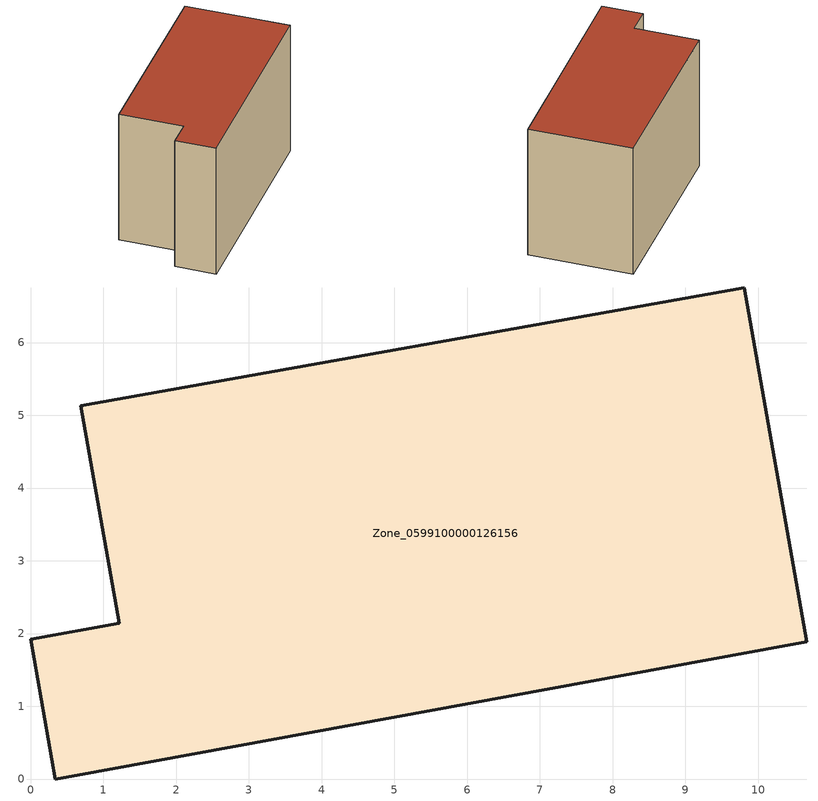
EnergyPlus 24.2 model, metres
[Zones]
Zone_0599100000126156
 floor ground (C_G): 0,1.92 1.22,2.14 0.69,5.13 9.81,6.75 10.67,1.89 0.34,0 z0
 wall outside (C_F): 1.22,2.14 0,1.92 0.34,0 10.67,1.89 9.81,6.75 0.69,5.13 1.22,2.14 z0:6.68
 roof outside (C_R): 9.81,6.75 0.69,5.13 1.22,2.14 0,1.92 0.34,0 10.67,1.89 z6.68
[BUILDING]
Pand.0599100000126156: North Axis=0; Terrain=City; Loads Convergence Tolerance Value=0.04; Temperature Convergence Tolerance Value=0.4; Solar Distribution=FullExterior; Maximum Number of Warmup Days=25; Minimum Number of Warmup Days=1
[Site:Location]
Rotterdam.The.Hague.AP_ZH_NLD Design_Conditions: Latitude=51.96; Longitude=4.45; Time Zone=1; Elevation=-4.5
[SITE:GROUNDTEMPERATURE:BUILDINGSURFACE]
18, 18, 18, 18, 18, 18, 18, 18, 18, 18, 18, 18
[MATERIAL] Thermal Absorptance=0.9; Solar Absorptance=0.7; Visible Absorptance=0.7
Name | Roughness | Thickness | Conductivity | Density | Specific Heat
G.TI.1946 | MediumSmooth | 0.15 | 1 | 540 | 1210
F.TI.1946 | Rough | 0.3 | 0.857143 | 1920 | 840
R.TI.1946 | MediumRough | 0.2 | 0.1 | 1500 | 1000
[CONSTRUCTION]
C_G: G.TI.1946
C_F: F.TI.1946
C_R: R.TI.1946
[ZONE]
Zone_0599100000126156: Type=1; Multiplier=1; Ceiling Height=Autocalculate; Volume=Autocalculate; Floor Area=autocalculate; Part of Total Floor Area=Yes
[ZONEINFILTRATION:DESIGNFLOWRATE]
Infil_Zone_0599100000126156: Zone or ZoneList or Space or SpaceList=Zone_0599100000126156; Schedule=AlwaysOn; Design Flow Rate Calculation Method=Flow/Area; Flow Rate per Floor Area=0.003; Constant Term Coefficient=1; Temperature Term Coefficient=0; Velocity Term Coefficient=0; Velocity Squared Term Coefficient=0
[HVACTEMPLATE:ZONE:IDEALLOADSAIRSYSTEM]
Zone_0599100000126156: Maximum Heating Supply Air Temperature=50; Minimum Cooling Supply Air Temperature=13; Maximum Heating Supply Air Humidity Ratio=0.0156; Minimum Cooling Supply Air Humidity Ratio=0.0077; Heating Limit=NoLimit; Cooling Limit=NoLimit; Dehumidification Control Type=ConstantSensibleHeatRatio; Cooling Sensible Heat Ratio=0.7; Dehumidification Setpoint=60; Humidification Control Type=None; Humidification Setpoint=30; Outdoor Air Method=None; Outdoor Air Flow Rate per Person=0.00944; Outdoor Air Flow Rate per Zone Floor Area=0; Outdoor Air Flow Rate per Zone=0; Demand Controlled Ventilation Type=None; Outdoor Air Economizer Type=NoEconomizer; Heat Recovery Type=None; Sensible Heat Recovery Effectiveness=0.7; Latent Heat Recovery Effectiveness=0.65
[ZONECONTROL:THERMOSTAT]
ThermostatControl_Zone_0599100000126156: Zone or ZoneList=Zone_0599100000126156; Control Type Schedule=DualSetpointControlType; Control 1=Thermostat_Zone_0599100000126156; Temperature Difference Between Cutout And Setpoint=0
[THERMOSTATSETPOINT:DUALSETPOINT]
Thermostat_Zone_0599100000126156: Heating Setpoint Temperature Schedule=HeatingSetpoint_Zone_0599100000126156; Cooling Setpoint Temperature Schedule=CoolingSetpoint_Zone_0599100000126156
[SCHEDULE:COMPACT]
HeatingSetpoint_Zone_0599100000126156: Through: 12/31, For: AllDays, Until: 24:00, 21
CoolingSetpoint_Zone_0599100000126156: Through: 12/31, For: AllDays, Until: 24:00, 24
DualSetpointControlType: Through: 12/31, For: AllDays, Until: 24:00, 4
AlwaysOn: Through: 12/31, For: AllDays, Until: 24:00, 1
